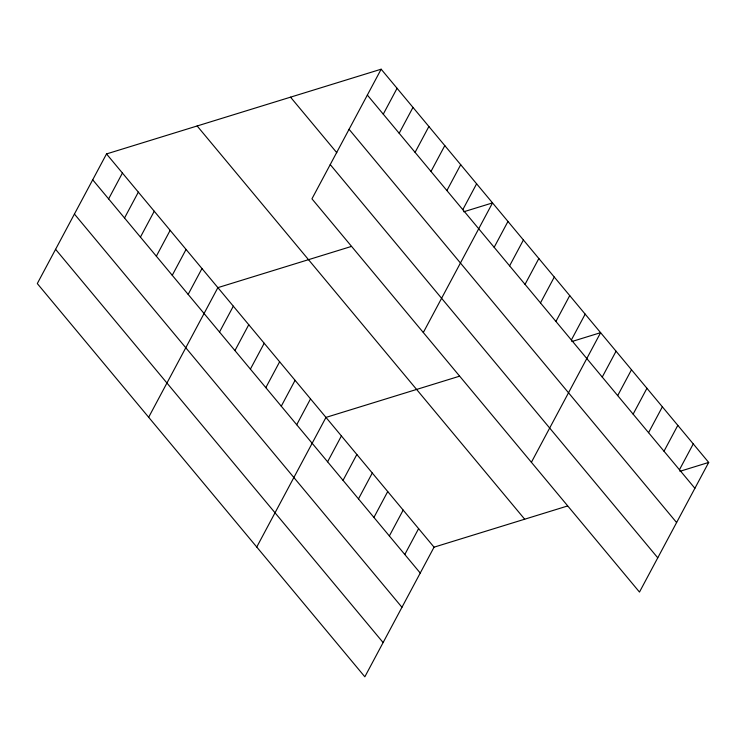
<?xml version="1.0" encoding="UTF-8"?>
<svg xmlns="http://www.w3.org/2000/svg" width="746" height="746" viewBox="0 0 746 746"><rect width="100%" height="100%" fill="white"/><g stroke="black" fill="none" stroke-linecap="round" stroke-linejoin="round"><path stroke-width="1.12" d="M381.159 69.201L311.949 198.828L639.481 592.063L708.7 462.436L381.159 69.201L106.519 153.937L37.3 283.564L364.841 676.799L434.051 547.172L567.529 505.993M108.618 198.902L122.428 173.035M124.526 218L138.336 192.132M140.434 237.097L154.245 211.239M156.343 256.204L170.153 230.337M172.251 275.302L186.062 249.434M188.16 294.4L201.97 268.541M148.659 417.266L217.879 287.639L351.357 246.45M219.511 332.035L233.321 306.177M234.953 350.573L248.763 324.715M383.267 114.166L397.068 88.298M250.395 369.111L264.205 343.253M399.175 133.264L412.986 107.396M265.828 387.65L279.638 361.791M415.084 152.361L428.894 126.503M281.27 406.188L295.08 380.329M430.992 171.459L444.803 145.601M296.712 424.735L310.522 398.868M446.901 190.566L460.711 164.698M256.745 547.032L325.965 417.406L459.443 376.226M327.597 461.811L341.407 435.944M462.809 209.663L476.619 183.796M343.039 480.349L356.849 454.482M423.308 332.53L492.528 202.903L463.732 211.78M358.481 498.887L372.291 473.02M494.16 247.299L507.97 221.441M373.923 517.426L387.724 491.558M509.602 265.837L523.412 239.979M389.356 535.964L403.166 510.096M525.035 284.375L538.845 258.517M404.798 554.502L418.609 528.634M540.477 302.913L554.287 277.055M555.919 321.451L569.73 295.593M571.361 339.99L585.172 314.131M531.394 462.296L600.614 332.669L571.828 341.547M602.246 377.066L616.056 351.207M617.688 395.604L631.498 369.746M633.13 414.142L646.941 388.284M648.563 432.68L662.373 406.822M664.005 451.218L677.816 425.36M679.447 469.756L693.258 443.898M679.914 471.313L708.7 462.436M367.349 95.059L694.89 488.294M349.072 129.3L676.603 522.545M290.53 97.157L336.81 152.725M330.236 164.586L657.767 557.822M197.149 125.971L524.69 519.207M106.519 153.937L434.051 547.172M92.709 179.805L420.24 573.04M74.423 214.046L401.954 607.281M55.586 249.323L383.118 642.558"/></g></svg>
